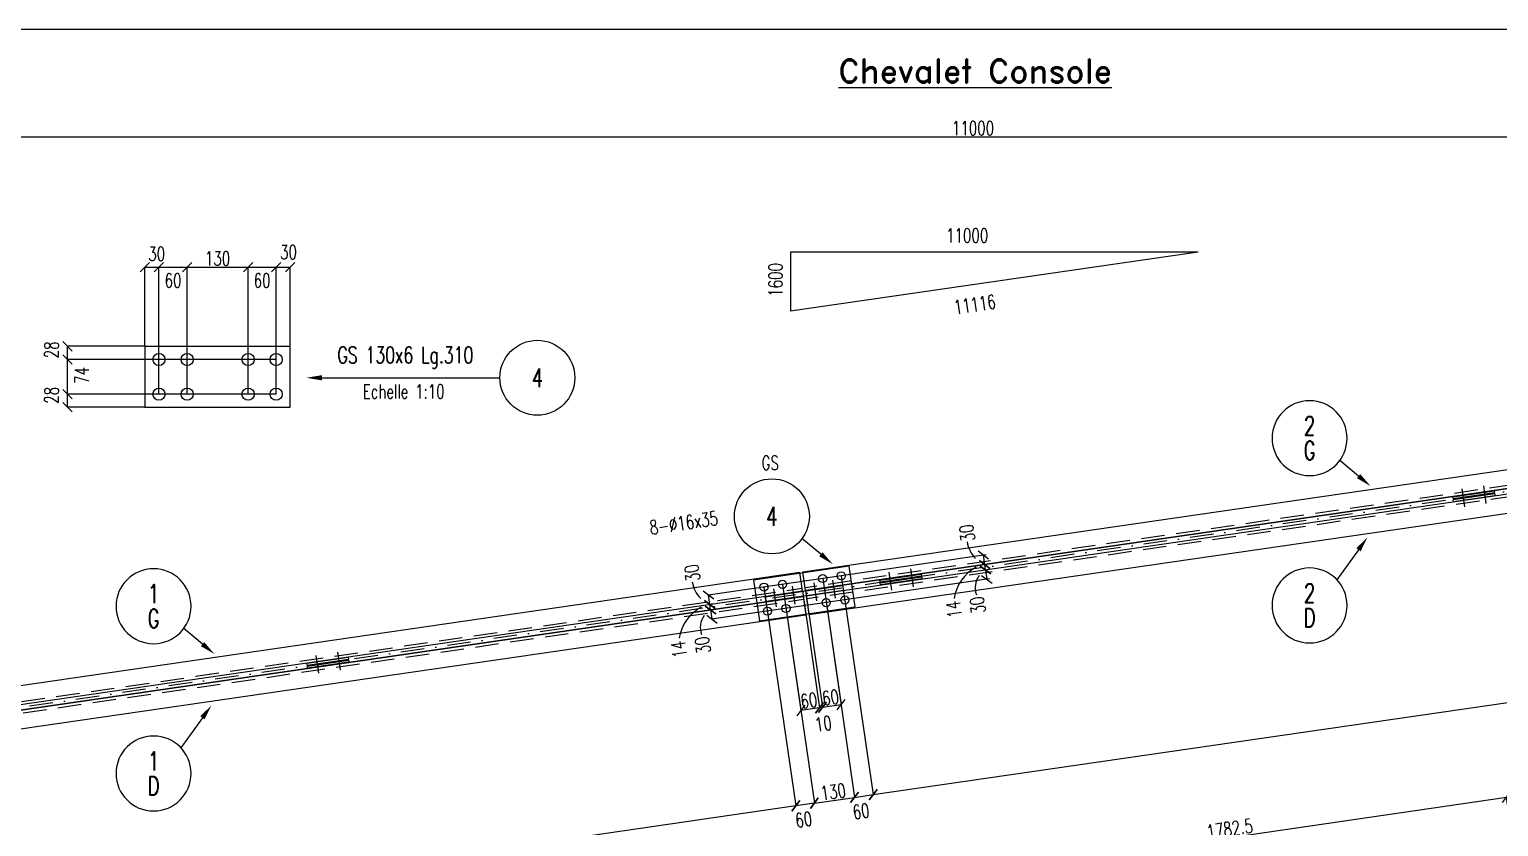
# Model space of a CAD drawing. Header units: feet. Extents: x 261 to 12426, y 75 to 8685.
# Drawn here: x 3639 to 8340, y 6132 to 8685 of the extents above; entities that cross this region are included whole.
import ezdxf
from ezdxf.enums import TextEntityAlignment as Align

# ---------------------------------------------------------------- set-up
doc = ezdxf.new("R2010")
doc.units = ezdxf.units.FT
doc.header["$LTSCALE"] = 150
doc.header["$MEASUREMENT"] = 0
doc.linetypes.add('DASHDOT', pattern=[1, 0.5, -0.25, 0, -0.25])
doc.linetypes.add('DASHED', pattern=[0.75, 0.5, -0.25])
doc.layers.get('0').update_dxf_attribs({"linetype": 'CONTINUOUS'})
for name, color, linetype in [('ASSI', 6, 'CONTINUOUS'), ('BOLLINI_1', 7, 'CONTINUOUS'), ('BOLLINI_5', 7, 'CONTINUOUS'), ('FORI', 2, 'CONTINUOUS'), ('LINEA_ANG', 2, 'CONTINUOUS'), ('LINEE_PIASTRE', 2, 'CONTINUOUS'), ('LS', 7, 'CONTINUOUS'), ('MZ', 6, 'DASHDOT'), ('PIASTRE', 5, 'CONTINUOUS'), ('QT_MPR', 7, 'CONTINUOUS'), ('TESTI_A_P', 7, 'CONTINUOUS'), ('TRAT-Y', 7, 'DASHED')]:
    doc.layers.add(name, color=color, linetype=linetype)
doc.styles.add('QUOTE', font='ROMANS8.SHX', dxfattribs={"width": 0.7})
doc.styles.add('RD', font='ROMAND8.SHX', dxfattribs={"width": 0.7})
doc.styles.add('RQL', font='ROMANS8.SHX', dxfattribs={"width": 0.7})
doc.styles.add('RS', font='ROMANS8.shx', dxfattribs={"width": 0.7})
doc.styles.get("Standard").update_dxf_attribs({"font": 'ROMANS8.SHX', "width": 0.7})
doc.dimstyles.new('TRATTO', dxfattribs={"dimscale": 0, "dimtxt": 45, "dimasz": 30, "dimexe": 0, "dimexo": 0.06, "dimgap": 5, "dimtad": 1, "dimzin": 0, "dimdsep": 46, "dimtxsty": 'RS', "dimblk1": 'OBLIQUE', "dimblk2": 'OBLIQUE', "dimsah": 1, "dimcen": 0.09, "dimclrd": 2, "dimclre": 2, "dimclrt": 7, "dimadec": 0, "dimazin": 0, "dimtfac": 1, "dimtix": 1, "dimtmove": 2, "dimatfit": 3, "dimfxl": 1, "dimtolj": 1, "dimtzin": 0, "dimarcsym": 0})

# ---------------------------------------------------------------- blocks, each defined once
blk = doc.blocks.new('ASSE98')
blk.add_line((0, 0), (1, 0))
at = {"color": 7, "flags": 1}
for tag, p in [('LAV1', (3.07431, 6.82847)), ('LAV2', (3.07431, 6.49513)), ('LAV3', (3.07431, 6.1618)), ('LAV4', (3.07431, 5.82847)), ('LAV5', (3.07431, 5.49513)), ('LAV6', (3.07431, 5.1618)), ('LAV7', (3.07431, 4.82847)), ('LAV8', (3.07431, 4.49513)), ('LAV9', (3.07431, 4.1618)), ('LAV10', (3.07431, 3.82847))]:
    blk.add_attdef(tag, p, '', height=0.2, dxfattribs=at)
at = {"color": 7, "style": 'QUOTE', "width": 0.5, "flags": 1}
for tag, p in [('TI', (1.38308, 6.82731)), ('DI_S', (1.38308, 6.42178)), ('D_S', (1.38308, 6.02092)), ('E_S', (1.38308, 5.68065)), ('NFORI', (1.36454, 5.29792)), ('ALAR', (1.36349, 4.93246)), ('FAM', (1.3775, 4.54645)), ('ALA', (1.38308, 4.19257)), ('DISP2', (1.38308, 3.84971)), ('DISP1', (1.38308, 3.50686)), ('PINZAF', (1.38308, 3.164)), ('PINZAI', (1.38308, 2.82114)), ('TRP', (1.38308, 2.47829)), ('NP', (1.38308, 2.13543)), ('SV', (1.38308, 1.79257)), ('PESO', (1.38308, 1.44971)), ('QUA', (1.38308, 1.10686)), ('LUN', (1.38308, 0.764)), ('PROF', (1.38308, 0.42114)), ('POS', (1.38308, 0.07829))]:
    blk.add_attdef(tag, p, '', height=0.2, dxfattribs=at)
blk = doc.blocks.new('_OBLIQUE')
at = {"color": 0, "linetype": 'ByBlock'}
blk.add_line((-0.5, -0.5), (0.5, 0.5), dxfattribs=at)
blk = doc.blocks.new('*D19')
at = {"layer": 'LS', "color": 2, "lineweight": -2, "transparency": 16777216}
for p, q in [((1157.9, 8334.2), (1157.9, 8341.2)), ((1157.9, 8341.2), (12157.9, 8341.2)), ((12157.9, 7965.9), (12157.9, 8341.2))]:
    blk.add_line(p, q, dxfattribs=at)
at = {"layer": 'LS', "color": 2, "lineweight": -2, "transparency": 16777216, "xscale": 30, "yscale": 30, "zscale": 30, "rotation": 180}
blk.add_blockref('_OBLIQUE', (1157.9, 8341.2), dxfattribs=at)
at = {"layer": 'LS', "color": 2, "lineweight": -2, "transparency": 16777216, "xscale": 30, "yscale": 30, "zscale": 30}
blk.add_blockref('_OBLIQUE', (12157.9, 8341.2), dxfattribs=at)
at = {"layer": 'LS', "color": 7, "transparency": 16777216, "insert": (6657.9, 8368.7), "char_height": 45, "attachment_point": 5, "style": 'RS'}
blk.add_mtext('\\A1;11000', dxfattribs=at)
blk = doc.blocks.new('16')
blk.add_circle((0, 0), 1)
blk = doc.blocks.new('MRKR_98')
blk.add_point((0, 0))
at = {"color": 7, "style": 'QUOTE', "width": 0.5, "flags": 1}
for tag, p in [('TI', (3.73, 6.83)), ('DI_S', (3.73, 6.42)), ('AUX2', (3.71, 4.93)), ('NFORI', (3.72, 5.3)), ('AUX1', (3.73, 4.19)), ('D_S', (3.73, 6.02)), ('E_S', (3.73, 5.68)), ('FAM', (3.73, 4.55)), ('COMMESSA', (3.73, 3.85)), ('MD', (3.73, 3.51)), ('MP', (3.73, 3.16)), ('LARGHEZZA', (3.73, 2.82)), ('SPESSORE', (3.73, 2.48)), ('NP', (3.73, 2.14)), ('SV', (3.73, 1.79)), ('PESO', (3.73, 1.45)), ('QUA', (3.73, 1.11)), ('LUN', (3.73, 0.76)), ('PROF', (3.73, 0.42)), ('POS', (3.73, 0.08))]:
    blk.add_attdef(tag, p, '', height=0.2, dxfattribs=at)
at = {"color": 7, "flags": 1}
for tag, p in [('LAV1', (5.26, 6.88)), ('LAV2', (5.26, 6.55)), ('LAV3', (5.26, 6.21)), ('LAV4', (5.26, 5.88)), ('LAV5', (5.26, 5.55)), ('LAV6', (5.26, 5.21)), ('LAV7', (5.26, 4.88)), ('LAV8', (5.26, 4.55)), ('LAV9', (5.26, 4.21)), ('LAV10', (5.26, 3.88))]:
    blk.add_attdef(tag, p, '', height=0.2, dxfattribs=at)
blk = doc.blocks.new('*D45')
at = {"layer": 'QT_MPR', "color": 2, "lineweight": -2, "transparency": 16777216}
for p, q in [((6601.2, 5969.5), (8365.2, 6226.1)), ((8456.6, 5597.8), (8365.2, 6226.1)), ((6692.6, 5341.2), (6601.2, 5969.5))]:
    blk.add_line(p, q, dxfattribs=at)
at = {"layer": 'QT_MPR', "color": 2, "lineweight": -2, "transparency": 16777216, "xscale": 30, "yscale": 30, "zscale": 30}
for p, rotation in [((8365.2, 6226.1), 8.275892827075241), ((6601.2, 5969.5), 188.2758928270752)]:
    blk.add_blockref('_OBLIQUE', p, dxfattribs=dict(at, rotation=rotation))
at = {"layer": 'QT_MPR', "color": 7, "transparency": 16777216, "insert": (7479.2, 6125), "char_height": 45, "attachment_point": 5, "rotation": 8.2759, "style": 'RS'}
blk.add_mtext('\\A1;1782.5', dxfattribs=at)
blk = doc.blocks.new('*D69')
at = {"layer": 'QT_MPR', "color": 2, "lineweight": -2, "transparency": 16777216}
for p, q in [((6176.9, 6926.3), (6278.8, 6225.8)), ((6236.3, 6935), (6338.2, 6234.4)), ((6278.8, 6225.8), (6338.2, 6234.4))]:
    blk.add_line(p, q, dxfattribs=at)
at = {"layer": 'QT_MPR', "color": 2, "lineweight": -2, "transparency": 16777216, "xscale": 30, "yscale": 30, "zscale": 30}
for p, rotation in [((6278.8, 6225.8), 188.2758928270748), ((6338.2, 6234.4), 8.275892827074834)]:
    blk.add_blockref('_OBLIQUE', p, dxfattribs=dict(at, rotation=rotation))
at = {"layer": 'QT_MPR', "color": 7, "transparency": 16777216, "insert": (6299.5, 6181.2), "char_height": 45, "attachment_point": 5, "rotation": 8.2759, "style": 'RS'}
blk.add_mtext('\\A1;60', dxfattribs=at)
blk = doc.blocks.new('*D70')
at = {"layer": 'QT_MPR', "color": 2, "lineweight": -2, "transparency": 16777216}
for p, q in [((11782.2, 7746.7), (11884.8, 7041.2)), ((6338.2, 6234.4), (11884.8, 7041.2)), ((6236.3, 6935), (6338.2, 6234.4))]:
    blk.add_line(p, q, dxfattribs=at)
at = {"layer": 'QT_MPR', "color": 2, "lineweight": -2, "transparency": 16777216, "xscale": 30, "yscale": 30, "zscale": 30}
for p, rotation in [((11884.8, 7041.2), 8.275892827074834), ((6338.2, 6234.4), 188.2758928270748)]:
    blk.add_blockref('_OBLIQUE', p, dxfattribs=dict(at, rotation=rotation))
at = {"layer": 'QT_MPR', "color": 7, "transparency": 16777216, "insert": (9107.5, 6665), "char_height": 45, "attachment_point": 5, "rotation": 8.2759, "style": 'RS'}
blk.add_mtext('\\A1;5605', dxfattribs=at)
blk = doc.blocks.new('*D74')
at = {"layer": 'QT_MPR', "color": 2, "lineweight": -2, "transparency": 16777216}
for p, q in [((6176.9, 6926.3), (6235.6, 6522.6)), ((6121.8, 6888), (6176.2, 6514)), ((6176.2, 6514), (6235.6, 6522.6))]:
    blk.add_line(p, q, dxfattribs=at)
at = {"layer": 'QT_MPR', "color": 2, "lineweight": -2, "transparency": 16777216, "xscale": 30, "yscale": 30, "zscale": 30}
for p, rotation in [((6235.6, 6522.6), 8.275892827074834), ((6176.2, 6514), 188.2758928270748)]:
    blk.add_blockref('_OBLIQUE', p, dxfattribs=dict(at, rotation=rotation))
at = {"layer": 'QT_MPR', "color": 7, "transparency": 16777216, "insert": (6202, 6545.5), "char_height": 45, "attachment_point": 5, "rotation": 8.2759, "style": 'RS'}
blk.add_mtext('\\A1;60', dxfattribs=at)
blk = doc.blocks.new('*D76')
at = {"layer": 'QT_MPR', "color": 2, "lineweight": -2, "transparency": 16777216}
for p, q in [((5988.9, 6899), (6090.8, 6198.4)), ((6048.3, 6907.6), (6150.2, 6207.1)), ((6150.2, 6207.1), (6090.8, 6198.4))]:
    blk.add_line(p, q, dxfattribs=at)
at = {"layer": 'QT_MPR', "color": 2, "lineweight": -2, "transparency": 16777216, "xscale": 30, "yscale": 30, "zscale": 30}
for p, rotation in [((6090.8, 6198.4), 188.275892827075), ((6150.2, 6207.1), 8.275892827075037)]:
    blk.add_blockref('_OBLIQUE', p, dxfattribs=dict(at, rotation=rotation))
at = {"layer": 'QT_MPR', "color": 7, "transparency": 16777216, "insert": (6115.9, 6154.7), "char_height": 45, "attachment_point": 5, "rotation": 8.2759, "style": 'RS'}
blk.add_mtext('\\A1;60', dxfattribs=at)
blk = doc.blocks.new('*D77')
at = {"layer": 'QT_MPR', "color": 2, "lineweight": -2, "transparency": 16777216}
for p, q in [((6048.3, 6907.6), (6107, 6503.9)), ((6112, 6886.6), (6166.4, 6512.6)), ((6166.4, 6512.6), (6107, 6503.9))]:
    blk.add_line(p, q, dxfattribs=at)
at = {"layer": 'QT_MPR', "color": 2, "lineweight": -2, "transparency": 16777216, "xscale": 30, "yscale": 30, "zscale": 30}
for p, rotation in [((6107, 6503.9), 188.275892827075), ((6166.4, 6512.6), 8.275892827075037)]:
    blk.add_blockref('_OBLIQUE', p, dxfattribs=dict(at, rotation=rotation))
at = {"layer": 'QT_MPR', "color": 7, "transparency": 16777216, "insert": (6132.7, 6535.5), "char_height": 45, "attachment_point": 5, "rotation": 8.2759, "style": 'RS'}
blk.add_mtext('\\A1;60', dxfattribs=at)
blk = doc.blocks.new('*D78')
at = {"layer": 'QT_MPR', "color": 2, "lineweight": -2, "transparency": 16777216}
for p, q in [((5988.9, 6899), (6090.8, 6198.4)), ((6090.8, 6198.4), (1151.8, 5480)), ((1054.2, 6150.9), (1151.8, 5480))]:
    blk.add_line(p, q, dxfattribs=at)
at = {"layer": 'QT_MPR', "color": 2, "lineweight": -2, "transparency": 16777216, "xscale": 30, "yscale": 30, "zscale": 30}
for p, rotation in [((6090.8, 6198.4), 8.275892827075037), ((1151.8, 5480), 188.275892827075)]:
    blk.add_blockref('_OBLIQUE', p, dxfattribs=dict(at, rotation=rotation))
at = {"layer": 'QT_MPR', "color": 7, "transparency": 16777216, "insert": (3617.3, 5866.4), "char_height": 45, "attachment_point": 5, "rotation": 8.2759, "style": 'RS'}
blk.add_mtext('\\A1;4991', dxfattribs=at)
blk = doc.blocks.new('*D81')
at = {"layer": 'LS', "color": 2, "lineweight": -2, "transparency": 16777216}
for p, q in [((6706.8, 6955), (6697.8, 6953.7)), ((6697.8, 6953.7), (6702.1, 6924)), ((6711.1, 6925.3), (6702.1, 6924))]:
    blk.add_line(p, q, dxfattribs=at)
at = {"layer": 'LS', "color": 2, "lineweight": -2, "transparency": 16777216, "xscale": 30, "yscale": 30, "zscale": 30}
for p, rotation in [((6697.8, 6953.7), 98.27589282709722), ((6702.1, 6924), 278.2758928270972)]:
    blk.add_blockref('_OBLIQUE', p, dxfattribs=dict(at, rotation=rotation))
at = {"layer": 'LS', "color": 7, "transparency": 16777216, "insert": (6672.8, 6841.1), "char_height": 45, "attachment_point": 5, "rotation": 98.2759, "style": 'RS'}
blk.add_mtext('\\A1;30', dxfattribs=at)
blk = doc.blocks.new('*D82')
at = {"layer": 'LS', "color": 2, "lineweight": -2, "transparency": 16777216}
for p, q in [((6699.9, 7002.5), (6690.9, 7001.2)), ((6695.2, 6971.5), (6690.9, 7001.2)), ((6704.2, 6972.8), (6695.2, 6971.5))]:
    blk.add_line(p, q, dxfattribs=at)
at = {"layer": 'LS', "color": 2, "lineweight": -2, "transparency": 16777216, "xscale": 30, "yscale": 30, "zscale": 30}
for p, rotation in [((6690.9, 7001.2), 98.27589282713923), ((6695.2, 6971.5), 278.2758928271392)]:
    blk.add_blockref('_OBLIQUE', p, dxfattribs=dict(at, rotation=rotation))
at = {"layer": 'LS', "color": 7, "transparency": 16777216, "insert": (6639.1, 7072.2), "char_height": 45, "attachment_point": 5, "rotation": 98.2759, "style": 'RS'}
blk.add_mtext('\\A1;30', dxfattribs=at)
blk = doc.blocks.new('*D83')
at = {"layer": 'LS', "color": 2, "lineweight": -2, "transparency": 16777216}
for p, q in [((6695.2, 6971.5), (6695.2, 6971.5)), ((6697.8, 6953.7), (6695.2, 6971.5)), ((6697.8, 6953.7), (6697.8, 6953.7))]:
    blk.add_line(p, q, dxfattribs=at)
at = {"layer": 'LS', "color": 2, "lineweight": -2, "transparency": 16777216, "xscale": 30, "yscale": 30, "zscale": 30}
for p, rotation in [((6695.2, 6971.5), 98.27589282704521), ((6697.8, 6953.7), 278.2758928270453)]:
    blk.add_blockref('_OBLIQUE', p, dxfattribs=dict(at, rotation=rotation))
at = {"layer": 'LS', "color": 7, "transparency": 16777216, "insert": (6596.5, 6827.9), "char_height": 45, "attachment_point": 5, "rotation": 98.2759, "style": 'RS'}
blk.add_mtext('\\A1;14', dxfattribs=at)
blk = doc.blocks.new('*D84')
at = {"layer": 'LS', "color": 2, "lineweight": -2, "transparency": 16777216}
for p, q in [((5827.3, 6827), (5818.3, 6825.7)), ((5818.3, 6825.7), (5822.7, 6796.1)), ((5831.7, 6797.4), (5822.7, 6796.1))]:
    blk.add_line(p, q, dxfattribs=at)
at = {"layer": 'LS', "color": 2, "lineweight": -2, "transparency": 16777216, "xscale": 30, "yscale": 30, "zscale": 30}
for p, rotation in [((5818.3, 6825.7), 98.27589282709722), ((5822.7, 6796.1), 278.2758928270972)]:
    blk.add_blockref('_OBLIQUE', p, dxfattribs=dict(at, rotation=rotation))
at = {"layer": 'LS', "color": 7, "transparency": 16777216, "insert": (5793.3, 6713.2), "char_height": 45, "attachment_point": 5, "rotation": 98.2759, "style": 'RS'}
blk.add_mtext('\\A1;30', dxfattribs=at)
blk = doc.blocks.new('*D85')
at = {"layer": 'LS', "color": 2, "lineweight": -2, "transparency": 16777216}
for p, q in [((5820.4, 6874.6), (5811.4, 6873.2)), ((5815.7, 6843.6), (5811.4, 6873.2)), ((5824.7, 6844.9), (5815.7, 6843.6))]:
    blk.add_line(p, q, dxfattribs=at)
at = {"layer": 'LS', "color": 2, "lineweight": -2, "transparency": 16777216, "xscale": 30, "yscale": 30, "zscale": 30}
for p, rotation in [((5811.4, 6873.2), 98.27589282713923), ((5815.7, 6843.6), 278.2758928271392)]:
    blk.add_blockref('_OBLIQUE', p, dxfattribs=dict(at, rotation=rotation))
at = {"layer": 'LS', "color": 7, "transparency": 16777216, "insert": (5759.7, 6944.3), "char_height": 45, "attachment_point": 5, "rotation": 98.2759, "style": 'RS'}
blk.add_mtext('\\A1;30', dxfattribs=at)
blk = doc.blocks.new('*D86')
at = {"layer": 'LS', "color": 2, "lineweight": -2, "transparency": 16777216}
for p, q in [((5815.7, 6843.5), (5815.7, 6843.6)), ((5818.3, 6825.7), (5815.7, 6843.6)), ((5818.3, 6825.7), (5818.3, 6825.7))]:
    blk.add_line(p, q, dxfattribs=at)
at = {"layer": 'LS', "color": 2, "lineweight": -2, "transparency": 16777216, "xscale": 30, "yscale": 30, "zscale": 30}
for p, rotation in [((5815.7, 6843.6), 98.27589282704521), ((5818.3, 6825.7), 278.2758928270453)]:
    blk.add_blockref('_OBLIQUE', p, dxfattribs=dict(at, rotation=rotation))
at = {"layer": 'LS', "color": 7, "transparency": 16777216, "insert": (5717, 6699.9), "char_height": 45, "attachment_point": 5, "rotation": 98.2759, "style": 'RS'}
blk.add_mtext('\\A1;14', dxfattribs=at)
blk = doc.blocks.new('*D87')
at = {"layer": 'LS', "color": 2, "lineweight": -2, "transparency": 16777216}
for p, q in [((6166.4, 6512.6), (6176.2, 6514)), ((6166.4, 6512.5), (6166.4, 6512.6)), ((6176.3, 6514), (6176.2, 6514))]:
    blk.add_line(p, q, dxfattribs=at)
at = {"layer": 'LS', "color": 2, "lineweight": -2, "transparency": 16777216, "xscale": 30, "yscale": 30, "zscale": 30}
for p, rotation in [((6166.4, 6512.6), 188.2758928270752), ((6176.2, 6514), 8.27589282707519)]:
    blk.add_blockref('_OBLIQUE', p, dxfattribs=dict(at, rotation=rotation))
at = {"layer": 'LS', "color": 7, "transparency": 16777216, "insert": (6178.9, 6461.3), "char_height": 45, "attachment_point": 5, "rotation": 8.2759, "style": 'RS'}
blk.add_mtext('\\A1;10', dxfattribs=at)
blk = doc.blocks.new('*D88')
at = {"layer": 'LS', "color": 2, "lineweight": -2, "transparency": 16777216}
for p, q in [((6150.2, 6207.1), (6278.8, 6225.8)), ((6150.2, 6207), (6150.2, 6207.1)), ((6278.8, 6225.7), (6278.8, 6225.8))]:
    blk.add_line(p, q, dxfattribs=at)
at = {"layer": 'LS', "color": 2, "lineweight": -2, "transparency": 16777216, "xscale": 30, "yscale": 30, "zscale": 30}
for p, rotation in [((6150.2, 6207.1), 188.2758928270752), ((6278.8, 6225.8), 8.27589282707519)]:
    blk.add_blockref('_OBLIQUE', p, dxfattribs=dict(at, rotation=rotation))
at = {"layer": 'LS', "color": 7, "transparency": 16777216, "insert": (6210.5, 6243.6), "char_height": 45, "attachment_point": 5, "rotation": 8.2759, "style": 'RS'}
blk.add_mtext('\\A1;130', dxfattribs=at)
blk = doc.blocks.new('YYY')
blk.add_circle((0, 0), 8)
at = {"color": 3, "style": 'RQL', "width": 0.7}
for tag, p in [('POS3', (0, 0.65)), ('POS2', (0, -4.63))]:
    blk.add_attdef(tag, text='', height=4, dxfattribs=at).set_placement(p, align=Align.CENTER)
at = {"style": 'RQL', "width": 0.7, "flags": 1}
blk.add_attdef('TIPO', text='', height=3, dxfattribs=at).set_placement((0, 0), align=Align.MIDDLE_CENTER)
blk = doc.blocks.new('xxx')
blk.add_circle((0, 0), 8)
at = {"color": 3, "style": 'RQL', "width": 0.7}
blk.add_attdef('POS', text='', height=4, dxfattribs=at).set_placement((0, 0), align=Align.MIDDLE)
at = {"style": 'RQL', "width": 0.7, "flags": 1}
for tag, p in [('POS1', (-0.39, -5.42)), ('TIPO', (-0.39, -8.66))]:
    blk.add_attdef(tag, p, '', height=2, dxfattribs=at)
blk = doc.blocks.new('*D182')
at = {"layer": 'LS', "color": 2, "lineweight": -2, "transparency": 16777216}
for p, q in [((4428.2, 7517), (3760.5, 7517)), ((3760.5, 7475), (3760.5, 7517)), ((4008.2, 7475), (3760.5, 7475))]:
    blk.add_line(p, q, dxfattribs=at)
at = {"layer": 'LS', "color": 2, "lineweight": -2, "transparency": 16777216, "xscale": 30, "yscale": 30, "zscale": 30}
for p, rotation in [((3760.5, 7517), 90), ((3760.5, 7475), 270)]:
    blk.add_blockref('_OBLIQUE', p, dxfattribs=dict(at, rotation=rotation))
at = {"layer": 'LS', "color": 7, "transparency": 16777216, "insert": (3709.4, 7513.1), "char_height": 45, "attachment_point": 5, "rotation": 90, "style": 'RS'}
blk.add_mtext('\\A1;28', dxfattribs=at)
blk = doc.blocks.new('*D183')
at = {"layer": 'LS', "color": 2, "lineweight": -2, "transparency": 16777216}
for p, q in [((4428.2, 7628), (3760.5, 7628)), ((3760.5, 7517), (3760.5, 7628)), ((4428.2, 7517), (3760.5, 7517))]:
    blk.add_line(p, q, dxfattribs=at)
at = {"layer": 'LS', "color": 2, "lineweight": -2, "transparency": 16777216, "xscale": 30, "yscale": 30, "zscale": 30}
for p, rotation in [((3760.5, 7628), 90), ((3760.5, 7517), 270)]:
    blk.add_blockref('_OBLIQUE', p, dxfattribs=dict(at, rotation=rotation))
at = {"layer": 'LS', "color": 7, "transparency": 16777216, "insert": (3806.5, 7576.8), "char_height": 45, "attachment_point": 5, "rotation": 90, "style": 'RS'}
blk.add_mtext('\\A1;74', dxfattribs=at)
blk = doc.blocks.new('*D184')
at = {"layer": 'LS', "color": 2, "lineweight": -2, "transparency": 16777216}
for p, q in [((4008.2, 7670), (3760.5, 7670)), ((3760.5, 7628), (3760.5, 7670)), ((4428.2, 7628), (3760.5, 7628))]:
    blk.add_line(p, q, dxfattribs=at)
at = {"layer": 'LS', "color": 2, "lineweight": -2, "transparency": 16777216, "xscale": 30, "yscale": 30, "zscale": 30}
for p, rotation in [((3760.5, 7670), 90), ((3760.5, 7628), 270)]:
    blk.add_blockref('_OBLIQUE', p, dxfattribs=dict(at, rotation=rotation))
at = {"layer": 'LS', "color": 7, "transparency": 16777216, "insert": (3709.4, 7658.7), "char_height": 45, "attachment_point": 5, "rotation": 90, "style": 'RS'}
blk.add_mtext('\\A1;28', dxfattribs=at)
blk = doc.blocks.new('*D185')
at = {"layer": 'LS', "color": 2, "lineweight": -2, "transparency": 16777216}
for p, q in [((4008.2, 7670), (4008.2, 7923.5)), ((4008.2, 7923.5), (4053.2, 7923.5)), ((4053.2, 7517), (4053.2, 7923.5))]:
    blk.add_line(p, q, dxfattribs=at)
at = {"layer": 'LS', "color": 2, "lineweight": -2, "transparency": 16777216, "xscale": 30, "yscale": 30, "zscale": 30, "rotation": 180}
blk.add_blockref('_OBLIQUE', (4008.2, 7923.5), dxfattribs=at)
at = {"layer": 'LS', "color": 2, "lineweight": -2, "transparency": 16777216, "xscale": 30, "yscale": 30, "zscale": 30}
blk.add_blockref('_OBLIQUE', (4053.2, 7923.5), dxfattribs=at)
at = {"layer": 'LS', "color": 7, "transparency": 16777216, "insert": (4045.9, 7965.9), "char_height": 45, "attachment_point": 5, "style": 'RS'}
blk.add_mtext('\\A1;30', dxfattribs=at)
blk = doc.blocks.new('*D186')
at = {"layer": 'LS', "color": 2, "lineweight": -2, "transparency": 16777216}
for p, q in [((4053.2, 7517), (4053.2, 7923.5)), ((4053.2, 7923.5), (4143.2, 7923.5)), ((4143.2, 7517), (4143.2, 7923.5))]:
    blk.add_line(p, q, dxfattribs=at)
at = {"layer": 'LS', "color": 2, "lineweight": -2, "transparency": 16777216, "xscale": 30, "yscale": 30, "zscale": 30, "rotation": 180}
blk.add_blockref('_OBLIQUE', (4053.2, 7923.5), dxfattribs=at)
at = {"layer": 'LS', "color": 2, "lineweight": -2, "transparency": 16777216, "xscale": 30, "yscale": 30, "zscale": 30}
blk.add_blockref('_OBLIQUE', (4143.2, 7923.5), dxfattribs=at)
at = {"layer": 'LS', "color": 7, "transparency": 16777216, "insert": (4098.2, 7881), "char_height": 45, "attachment_point": 5, "style": 'RS'}
blk.add_mtext('\\A1;60', dxfattribs=at)
blk = doc.blocks.new('*D187')
at = {"layer": 'LS', "color": 2, "lineweight": -2, "transparency": 16777216}
for p, q in [((4143.2, 7517), (4143.2, 7923.5)), ((4143.2, 7923.5), (4338.2, 7923.5)), ((4338.2, 7517), (4338.2, 7923.5))]:
    blk.add_line(p, q, dxfattribs=at)
at = {"layer": 'LS', "color": 2, "lineweight": -2, "transparency": 16777216, "xscale": 30, "yscale": 30, "zscale": 30, "rotation": 180}
blk.add_blockref('_OBLIQUE', (4143.2, 7923.5), dxfattribs=at)
at = {"layer": 'LS', "color": 2, "lineweight": -2, "transparency": 16777216, "xscale": 30, "yscale": 30, "zscale": 30}
blk.add_blockref('_OBLIQUE', (4338.2, 7923.5), dxfattribs=at)
at = {"layer": 'LS', "color": 7, "transparency": 16777216, "insert": (4240.7, 7951), "char_height": 45, "attachment_point": 5, "style": 'RS'}
blk.add_mtext('\\A1;130', dxfattribs=at)
blk = doc.blocks.new('*D188')
at = {"layer": 'LS', "color": 2, "lineweight": -2, "transparency": 16777216}
for p, q in [((4338.2, 7517), (4338.2, 7923.5)), ((4338.2, 7923.5), (4428.2, 7923.5)), ((4428.2, 7517), (4428.2, 7923.5))]:
    blk.add_line(p, q, dxfattribs=at)
at = {"layer": 'LS', "color": 2, "lineweight": -2, "transparency": 16777216, "xscale": 30, "yscale": 30, "zscale": 30, "rotation": 180}
blk.add_blockref('_OBLIQUE', (4338.2, 7923.5), dxfattribs=at)
at = {"layer": 'LS', "color": 2, "lineweight": -2, "transparency": 16777216, "xscale": 30, "yscale": 30, "zscale": 30}
blk.add_blockref('_OBLIQUE', (4428.2, 7923.5), dxfattribs=at)
at = {"layer": 'LS', "color": 7, "transparency": 16777216, "insert": (4383.2, 7881), "char_height": 45, "attachment_point": 5, "style": 'RS'}
blk.add_mtext('\\A1;60', dxfattribs=at)
blk = doc.blocks.new('*D189')
at = {"layer": 'LS', "color": 2, "lineweight": -2, "transparency": 16777216}
for p, q in [((4428.2, 7517), (4428.2, 7923.5)), ((4428.2, 7923.5), (4473.2, 7923.5)), ((4473.2, 7670), (4473.2, 7923.5))]:
    blk.add_line(p, q, dxfattribs=at)
at = {"layer": 'LS', "color": 2, "lineweight": -2, "transparency": 16777216, "xscale": 30, "yscale": 30, "zscale": 30, "rotation": 180}
blk.add_blockref('_OBLIQUE', (4428.2, 7923.5), dxfattribs=at)
at = {"layer": 'LS', "color": 2, "lineweight": -2, "transparency": 16777216, "xscale": 30, "yscale": 30, "zscale": 30}
blk.add_blockref('_OBLIQUE', (4473.2, 7923.5), dxfattribs=at)
at = {"layer": 'LS', "color": 7, "transparency": 16777216, "insert": (4467.7, 7971.2), "char_height": 45, "attachment_point": 5, "style": 'RS'}
blk.add_mtext('\\A1;30', dxfattribs=at)
blk = doc.blocks.new('bull')
at = {"style": 'RS', "width": 0.7, "flags": 1}
for tag, p in [('NN', (-12.25, 0)), ('DIAMETRO', (0, -4.86)), ('SERRAGGIO', (0, -9.71)), ('LUNGHEZZA', (0, -14.57)), ('NB', (0, -19.43)), ('TIPO', (0, -24.12)), ('EL', (-0.14, -29))]:
    blk.add_attdef(tag, p, '', height=3, dxfattribs=at)
at = {"style": 'RS', "width": 0.7}
blk.add_attdef('BULLONE', (0, 0), '', height=3, dxfattribs=at)

msp = doc.modelspace()

# ---------------------------------------------------------------- linework, layer by layer
at = {"layer": 'LINEA_ANG'}
for p, q in [((6113.201, 6947.451), (12050.72, 7811.09)), ((12059.357, 7751.715), (6121.838, 6888.076)), ((12061.947, 7733.903), (6124.429, 6870.263)), ((6133.065, 6810.888), (12070.584, 7674.527)), ((6103.306, 6946.012), (1045.529, 6210.335)), ((6111.942, 6886.637), (6103.306, 6946.012)), ((6121.838, 6888.076), (6113.201, 6947.451)), ((1054.166, 6150.96), (6111.942, 6886.637)), ((1056.757, 6133.147), (6114.533, 6868.824)), ((6114.533, 6868.824), (6123.169, 6809.449)), ((6124.429, 6870.263), (6133.065, 6810.888)), ((6123.169, 6809.449), (1065.393, 6073.772))]:
    msp.add_line(p, q, dxfattribs=at)
at = {"layer": 'LINEE_PIASTRE'}
for p, q in [((4473.245, 7669.953), (4008.245, 7669.953)), ((4008.245, 7669.953), (4008.245, 7474.953)), ((4473.245, 7474.953), (4473.245, 7669.953)), ((4008.245, 7474.953), (4473.245, 7474.953)), ((6262.071, 6966.073), (5955.299, 6921.452)), ((6281.071, 6835.448), (6262.071, 6966.073)), ((5955.299, 6921.452), (5974.3, 6790.827)), ((5974.3, 6790.827), (6281.071, 6835.448))]:
    msp.add_line(p, q, dxfattribs=at)
at = {"layer": 'LS', "color": 2}
for p, q in [((7377.961, 7971.845), (6073.867, 7782.159)), ((7377.961, 7971.845), (6073.867, 7971.845)), ((6073.867, 7971.845), (6073.867, 7782.159))]:
    msp.add_line(p, q, dxfattribs=at)
at = {"layer": 'LS', "color": 6}
for p, q in [((8192.937, 7188.316), (8325.542, 7207.604)), ((8193.801, 7182.379), (8326.406, 7201.667)), ((8326.981, 7197.708), (8194.377, 7178.42)), ((8221.581, 7213.704), (8229.93, 7156.308)), ((8290.852, 7223.779), (8299.201, 7166.383)), ((8325.542, 7207.604), (8326.406, 7201.667)), ((8326.981, 7197.708), (8327.845, 7191.771)), ((8193.801, 7182.379), (8192.937, 7188.316)), ((8195.24, 7172.483), (8194.377, 7178.42)), ((8327.845, 7191.771), (8195.24, 7172.483)), ((6690.914, 7001.166), (5817.934, 6874.188)), ((6702.142, 6923.979), (5828.727, 6796.937)), ((6148.647, 6912.186), (6156.995, 6854.79)), ((6208.022, 6920.822), (6216.37, 6863.426)), ((6359.604, 6921.65), (6492.209, 6940.938)), ((6360.468, 6915.712), (6359.604, 6921.65)), ((6360.468, 6915.712), (6493.072, 6935)), ((6493.648, 6931.042), (6361.043, 6911.754)), ((6361.907, 6905.816), (6361.043, 6911.754)), ((6494.512, 6925.104), (6361.907, 6905.816)), ((6388.248, 6947.037), (6396.597, 6889.641)), ((6457.519, 6957.113), (6465.868, 6899.717)), ((6492.209, 6940.938), (6493.072, 6935)), ((6493.648, 6931.042), (6494.512, 6925.104)), ((6020, 6893.474), (6028.349, 6836.078)), ((6079.376, 6902.11), (6087.724, 6844.714)), ((4554.915, 6680.37), (4563.263, 6622.974)), ((4624.186, 6690.446), (4632.534, 6633.05)), ((4526.271, 6654.983), (4658.875, 6674.271)), ((4527.134, 6649.045), (4526.271, 6654.983)), ((4527.134, 6649.045), (4659.739, 6668.333)), ((4660.315, 6664.375), (4527.71, 6645.087)), ((4528.574, 6639.15), (4527.71, 6645.087)), ((4661.178, 6658.438), (4528.574, 6639.15)), ((4658.875, 6674.271), (4659.739, 6668.333)), ((4660.315, 6664.375), (4661.178, 6658.438))]:
    msp.add_line(p, q, dxfattribs=at)
at = {"layer": 'LS', "color": 8}
msp.add_lwpolyline([(260.882, 8685), (260.882, 75), (9800.882, 75), (9800.882, 1275), (12425.882, 1275), (12425.882, 8685), (260.882, 8685)], close=True, dxfattribs=at)
at = {"layer": 'LS', "color": 6}
for points in [[(4574.519, 7569.346), (5143.883, 7569.346)], [(7891.526, 7254.321), (7831.187, 7304.453)], [(6170.968, 7004.058), (6110.63, 7054.19)], [(7891.32, 7018.58), (7822.171, 6922.378)], [(4192.649, 6716.303), (4132.311, 6766.435)], [(4192.443, 6480.562), (4123.295, 6384.359)]]:
    msp.add_lwpolyline(points, dxfattribs=at)
msp.add_lwpolyline([(5993.336, 6868.374), (6240.732, 6904.359), (6243.035, 6888.526), (5995.639, 6852.541)], close=True, dxfattribs=at)
for centre, radius, start, end in [((6731.916, 7057.136), 93.772, 188.140103, 225.474589), ((6729.325, 6844.152), 133.168, 117.425381, 171.855003), ((5852.427, 6929.21), 93.772, 188.140103, 225.474589), ((6729.024, 6896.967), 64.424, 143.005334, 200.284564), ((5849.836, 6716.227), 133.168, 117.425381, 171.855003), ((5849.535, 6769.042), 64.424, 143.005334, 200.284564)]:
    msp.add_arc(centre, radius, start, end, dxfattribs=at)
for points in [[(4574.519, 7561.013), (4524.519, 7569.346), (4574.519, 7577.679)], [(7896.851, 7260.731), (7929.984, 7222.368), (7886.2, 7247.911)], [(7884.553, 7023.444), (7920.502, 7059.18), (7898.086, 7013.716)], [(6176.294, 7010.468), (6209.426, 6972.105), (6165.643, 6997.649)], [(4197.975, 6722.712), (4231.107, 6684.35), (4187.324, 6709.893)], [(4185.677, 6485.425), (4221.626, 6521.162), (4199.21, 6475.698)]]:
    msp.add_solid(points, dxfattribs=at)
at = {"layer": 'MZ'}
msp.add_line((12179.998, 7760.168), (1055.461, 6142.054), dxfattribs=at)
at = {"layer": 'TRAT-Y'}
for p, q in [((12058.061, 7760.621), (6120.542, 6896.982)), ((12063.243, 7724.996), (6125.724, 6861.357)), ((1052.87, 6159.866), (6110.647, 6895.543)), ((1058.052, 6124.241), (6115.828, 6859.918))]:
    msp.add_line(p, q, dxfattribs=at)

# ---------------------------------------------------------------- block references
at = {"layer": 'ASSI'}
for p, xscale, zscale, rotation in [((6121.838, 6888.076), 5999.999999999999, 5999.999999999999, 8.275892827074859), ((12061.947, 7733.903), 6000, 6000, 188.2758928270754)]:
    msp.add_blockref('ASSE98', p, dxfattribs=dict(at, xscale=xscale, zscale=zscale, rotation=rotation))
at = {"layer": 'ASSI', "xscale": 5111}
for p, rotation in [((1054.166, 6150.96), 8.275892827075037), ((6114.533, 6868.824), 188.2758928270747)]:
    msp.add_blockref('ASSE98', p, dxfattribs=dict(at, rotation=rotation))
at = {"layer": 'BOLLINI_1', "xscale": 14.99850000000172, "yscale": 14.99850000000172, "zscale": 14.99850000000172}
for p in [(5263.871, 7569.346), (6014.207, 7125.603)]:
    msp.add_blockref('xxx', p, dxfattribs=at).add_auto_attribs({'POS': '4'})
at = {"layer": 'BOLLINI_5'}
ref = msp.add_blockref('YYY', (7734.764, 7375.866), dxfattribs=dict(at, xscale=-14.99978124361964, yscale=14.99978124357598, zscale=14.99978124359379))
ref.add_attrib('POS3', '2', dxfattribs={"layer": '0', "color": 3, "height": 59.999, "style": 'RQL', "width": 0.7}).set_placement((7734.764, 7385.571), align=Align.CENTER)
ref.add_attrib('POS2', 'G', dxfattribs={"layer": '0', "color": 3, "height": 59.999, "style": 'RQL', "width": 0.7}).set_placement((7734.764, 7306.411), align=Align.CENTER)
ref = msp.add_blockref('YYY', (4035.888, 6837.848), dxfattribs=dict(at, xscale=-14.99978124361964, yscale=14.99978124357598, zscale=14.99978124359379))
ref.add_attrib('POS3', '1', dxfattribs={"layer": '0', "color": 3, "height": 59.999, "style": 'RQL', "width": 0.7}).set_placement((4035.888, 6847.552), align=Align.CENTER)
ref.add_attrib('POS2', 'G', dxfattribs={"layer": '0', "color": 3, "height": 59.999, "style": 'RQL', "width": 0.7}).set_placement((4035.888, 6768.392), align=Align.CENTER)
ref = msp.add_blockref('YYY', (7734.764, 6840.176), dxfattribs=dict(at, xscale=-14.99978124361964, yscale=14.99978124357598, zscale=14.99978124359379))
ref.add_attrib('POS3', '2', dxfattribs={"layer": '0', "color": 3, "height": 59.999, "style": 'RQL', "width": 0.7}).set_placement((7734.764, 6849.88), align=Align.CENTER)
ref.add_attrib('POS2', 'D', dxfattribs={"layer": '0', "color": 3, "height": 59.999, "style": 'RQL', "width": 0.7}).set_placement((7734.764, 6770.72), align=Align.CENTER)
ref = msp.add_blockref('YYY', (4035.888, 6302.157), dxfattribs=dict(at, xscale=-14.99978124361964, yscale=14.99978124357598, zscale=14.99978124359379))
ref.add_attrib('POS3', '1', dxfattribs={"layer": '0', "color": 3, "height": 59.999, "style": 'RQL', "width": 0.7}).set_placement((4035.888, 6311.862), align=Align.CENTER)
ref.add_attrib('POS2', 'D', dxfattribs={"layer": '0', "color": 3, "height": 59.999, "style": 'RQL', "width": 0.7}).set_placement((4035.888, 6232.702), align=Align.CENTER)
at = {"layer": 'FORI'}
for p, xscale, yscale, zscale, rotation in [((4053.245, 7627.953), 19.5, 19.5, 19.5, 270.0000000041144), ((4143.245, 7627.953), 19.49999999999999, 19.49999999999999, 19.49999999999999, 270.0000000040972), ((4338.245, 7627.953), 19.5, 19.5, 19.5, 270.0000000040915), ((4428.245, 7627.953), 19.50000000000001, 19.50000000000001, 19.50000000000001, 270.0000000041039), ((4053.245, 7516.953), 19.5, 19.5, 19.5, 270.0000000040313), ((4143.245, 7516.953), 19.5, 19.5, 19.5, 270.0000000040206), ((4338.245, 7516.953), 19.5, 19.5, 19.5, 270.0000000040651), ((4428.245, 7516.953), 19.5, 19.5, 19.5, 270.0000000039691), ((5988.873, 6899.051), 13, 13, 13, 278.2758928271145), ((6048.249, 6907.688), 13, 13, 13, 278.2758928270972), ((6176.895, 6926.4), 13, 13, 13, 278.2758928270915), ((6236.27, 6935.036), 13, 13, 13, 278.2758928271039), ((6188.122, 6849.212), 13, 13, 13, 278.2758928270651), ((6247.497, 6857.849), 13, 13, 13, 278.2758928269692), ((6000.101, 6821.864), 13, 13, 13, 278.2758928270313), ((6059.476, 6830.5), 13, 13, 13, 278.2758928270206)]:
    msp.add_blockref('16', p, dxfattribs=dict(at, xscale=xscale, yscale=yscale, zscale=zscale, rotation=rotation))
at = {"layer": 'LS', "color": 7, "xscale": 15, "yscale": 15, "zscale": 15, "rotation": 8.275892827075122}
msp.add_blockref('bull', (5626.628, 7066.474), dxfattribs=at).add_auto_attribs({'BULLONE': '8-%%c16x35                '})
at = {"layer": 'PIASTRE'}
ref = msp.add_blockref('MRKR_98', (4008.245, 7474.953), dxfattribs=dict(at, xscale=1.5, yscale=1.5, zscale=1.5))
ref.add_attrib('PROF', 'GS 130x6 Lg.310', (4624.423, 7616.218), dxfattribs={"layer": '0', "color": 2, "height": 52.5, "style": 'QUOTE', "width": 0.7})
at = {"layer": 'PIASTRE', "xscale": 15, "yscale": 15, "zscale": 15, "rotation": 8.275892823000001}
msp.add_blockref('MRKR_98', (5974.3, 6790.827), dxfattribs=at)

# ---------------------------------------------------------------- texts
at = {"layer": 'LS', "color": 3, "style": 'RD'}
msp.add_text('%%UChevalet Console', height=75, dxfattribs=at).set_placement((6664.735, 8551.587, -2509.509), align=Align.MIDDLE)
at = {"layer": 'LS', "color": 7, "style": 'RS', "width": 0.7}
for s, p in [('11000', (6571.683, 8001.985)), ('Echelle 1:10', (4705.178, 7503.027))]:
    msp.add_text(s, height=45, dxfattribs=at).set_placement(p)
for s, rotation, p in [('1600', 90, (6048.447, 7828.646)), ('11116', 8.275893, (6599.6, 7772.129))]:
    msp.add_text(s, height=45, rotation=rotation, dxfattribs=at).set_placement(p)
at = {"layer": 'TESTI_A_P', "style": 'RS', "width": 0.7}
msp.add_text('GS', height=45, dxfattribs=at).set_placement((5981.338, 7274.804))

# ---------------------------------------------------------------- dimensions: what is measured, and where the dimension line sits
at = {"layer": 'LS', "color": 6}
for base, p1, p2, text, picture, middle in [((12157.937, 8341.216), (1157.937, 8334.122), (12157.937, 7965.839), '11000', '*D19', (6657.937, 8368.716)), ((4338.245, 7923.509), (4143.245, 7516.953), (4338.245, 7516.953), '130', '*D187', (4240.745, 7951.009))]:
    dim = msp.add_linear_dim(base=base, p1=p1, p2=p2, text=text, dimstyle='TRATTO', override={"dimscale": 1}, dxfattribs=at)
    dim.commit()
    dim.dimension.update_dxf_attribs({"geometry": picture, "text_midpoint": middle})
for base, p1, p2, text, picture, middle in [((4053.245, 7923.509), (4008.245, 7669.953), (4053.245, 7516.953), '30', '*D185', (4045.931, 7965.898)), ((4473.245, 7923.509), (4428.245, 7516.953), (4473.245, 7669.953), '30', '*D189', (4467.664, 7971.165)), ((4143.245, 7923.509), (4053.245, 7516.953), (4143.245, 7516.953), '60', '*D186', (4098.245, 7881.009)), ((4428.245, 7923.509), (4338.245, 7516.953), (4428.245, 7516.953), '60', '*D188', (4383.245, 7881.009))]:
    dim = msp.add_linear_dim(base=base, p1=p1, p2=p2, text=text, dimstyle='TRATTO', override={"dimscale": 1}, dxfattribs=at)
    dim.commit()
    dim.dimension.update_dxf_attribs({"geometry": picture, "text_midpoint": middle, "dimtype": 160})
for base, p1, p2, angle, text, picture, middle, dimtype in [((3760.541, 7669.953), (4428.245, 7627.953), (4008.245, 7669.953), 90, '28', '*D184', (3709.355, 7658.653), 160), ((3760.541, 7627.953), (4428.245, 7516.953), (4428.245, 7627.953), 90, '74', '*D183', (3806.488, 7576.755), 160), ((3760.541, 7516.953), (4008.245, 7474.953), (4428.245, 7516.953), 90, '28', '*D182', (3709.361, 7513.062), 160), ((6690.914, 7001.166), (6704.294, 6972.797), (6699.976, 7002.484), 98.275893, '30', '*D82', (6639.15, 7072.226), 161), ((5811.425, 6873.241), (5824.805, 6844.871), (5820.487, 6874.559), 98.275893, '30', '*D85', (5759.661, 6944.3), 161), ((6695.233, 6971.479), (6697.824, 6953.666), (6695.233, 6971.479), 98.275893, '14', '*D83', (6596.462, 6827.871), 161), ((6702.142, 6923.979), (6706.885, 6954.984), (6711.203, 6925.297), 278.275893, '30', '*D81', (6672.766, 6841.117), 161), ((5815.744, 6843.553), (5818.335, 6825.741), (5815.744, 6843.553), 98.275893, '14', '*D86', (5716.973, 6699.946), 161), ((5822.653, 6796.053), (5827.396, 6827.059), (5831.714, 6797.371), 278.275893, '30', '*D84', (5793.277, 6713.191), 161), ((6176.247, 6514.012), (6166.351, 6512.573), (6176.247, 6514.012), 8.275893, '10', '*D87', (6178.861, 6461.302), 160)]:
    dim = msp.add_linear_dim(base=base, p1=p1, p2=p2, angle=angle, text=text, dimstyle='TRATTO', override={"dimscale": 1}, dxfattribs=at)
    dim.commit()
    dim.dimension.update_dxf_attribs({"geometry": picture, "text_midpoint": middle, "dimtype": dimtype})
dim = msp.add_linear_dim(base=(6278.804, 6225.773), p1=(6150.158, 6207.061), p2=(6278.804, 6225.773), angle=8.275893, text='130', dimstyle='TRATTO', override={"dimscale": 1}, dxfattribs=at)
dim.commit()
dim.dimension.update_dxf_attribs({"geometry": '*D88', "text_midpoint": (6210.523, 6243.63)})
at = {"layer": 'QT_MPR'}
for base, p1, p2, text, picture, middle in [((11884.811, 7041.192), (6236.27, 6935.036), (11782.182, 7746.767), '5605', '*D70', (9107.537, 6665.014)), ((6235.622, 6522.649), (6121.838, 6888.076), (6176.895, 6926.4), '60', '*D74', (6201.976, 6545.544)), ((6338.179, 6234.409), (6176.895, 6926.4), (6236.27, 6935.036), '60', '*D69', (6299.48, 6181.192)), ((1151.757, 5480.02), (5988.873, 6899.051), (1054.166, 6150.96), '4991', '*D78', (3617.312, 5866.436)), ((6090.783, 6198.424), (6048.249, 6907.688), (5988.873, 6899.051), '60', '*D76', (6115.919, 6154.709)), ((6106.976, 6503.937), (6111.942, 6886.637), (6048.249, 6907.688), '60', '*D77', (6132.705, 6535.468)), ((8365.233, 6226.096), (6692.573, 5341.118), (8456.635, 5597.709), '1782.5', '*D45', (7479.244, 6125.015))]:
    dim = msp.add_linear_dim(base=base, p1=p1, p2=p2, angle=8.275893, text=text, dimstyle='TRATTO', override={"dimscale": 1}, dxfattribs=at)
    dim.commit()
    dim.dimension.update_dxf_attribs({"geometry": picture, "text_midpoint": middle, "dimtype": 160})

doc.saveas('drawing.dxf')
